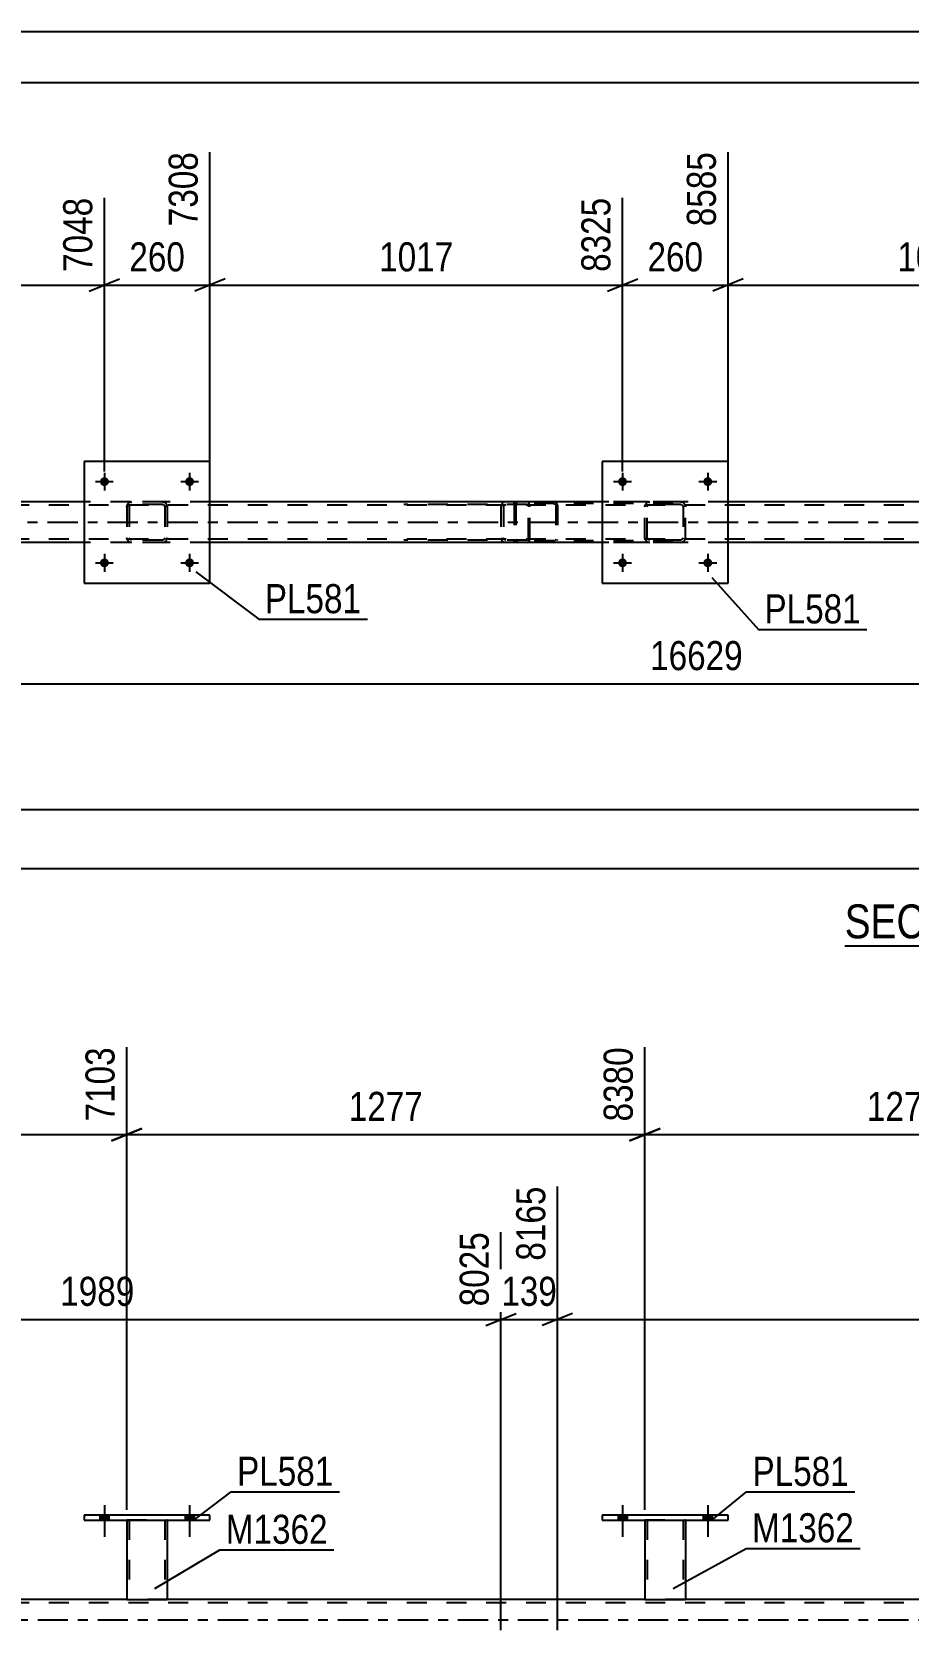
# Model space of a CAD drawing. Header units: millimetres. Extents: x 0 to 841, y 0 to 594.
# Drawn here: x 329.5 to 415.9, y 436.5 to 594 of the extents above; entities that cross this region are included whole.
import ezdxf

# ---------------------------------------------------------------- set-up
doc = ezdxf.new("R2010")
doc.units = ezdxf.units.MM
doc.linetypes.add('DXK_LINE_DOT2', pattern=[3.9198, 1.9599, -1.9599])
doc.linetypes.add('DXK_LINE_DOT3', pattern=[5.9187, 2.979, -0.9799, 0.9799, -0.9799])
doc.styles.add('Arial Narrow', font='ARIALN.TTF', dxfattribs={"height": 0.2})

# ---------------------------------------------------------------- blocks, each defined once
blk = doc.blocks.new('Unknown-318887585-1133 - 12244')
at = {"color": 5, "linetype": 'Continuous'}
for p, q in [((841, 594), (0, 594)), ((836, 589), (5, 589))]:
    blk.add_line(p, q, dxfattribs=at)
blk = doc.blocks.new('Unknown-318887585-11 - 5449')
at = {"color": 6, "linetype": 'Continuous'}
blk.add_line((409.66, 503.94), (437.3, 503.94), dxfattribs=at)
at = {"color": 0, "linetype": 'Continuous'}
for points in [[(427.77, 504.69), (427.77, 508.19), (409.66, 508.19), (409.66, 504.69)], [(431.37, 504.69), (431.37, 508.19), (428.82, 508.19), (428.82, 504.69)], [(433.7, 504.69), (433.7, 508.19), (432.42, 508.19), (432.42, 504.69)], [(437.3, 504.69), (437.3, 508.19), (434.75, 508.19), (434.75, 504.69)]]:
    blk.add_wipeout(points, dxfattribs=at)
at = {"color": 7, "linetype": 'Continuous', "style": 'Arial Narrow'}
for s, p in [('SECTION ', (409.66, 504.69)), ('A', (428.82, 504.69)), ('A', (434.75, 504.69)), ('-', (432.42, 504.69))]:
    blk.add_text(s, height=3.34, dxfattribs=at).set_placement(p)
blk = doc.blocks.new('Part-318887585-5553 - 5449')
at = {"color": 7, "linetype": 'DXK_LINE_DOT2'}
for p, q in [((338.88, 547.21), (338.92, 547.4)), ((338.92, 547.4), (338.88, 547.21)), ((338.88, 547.21), (338.88, 544.17)), ((339.12, 547.21), (339.14, 547.3)), ((339.12, 547.21), (339.12, 544.17)), ((339.14, 547.3), (339.19, 547.38)), ((339.18, 547.66), (339.36, 547.69)), ((339.36, 547.69), (339.18, 547.66)), ((339.19, 547.38), (339.27, 547.43)), ((339.27, 547.43), (339.36, 547.45)), ((342.4, 547.69), (339.36, 547.69)), ((342.4, 547.45), (339.36, 547.45)), ((342.4, 547.69), (342.59, 547.66)), ((342.59, 547.66), (342.4, 547.69)), ((342.4, 547.45), (342.49, 547.43)), ((342.49, 547.43), (342.57, 547.38)), ((342.57, 547.38), (342.62, 547.3)), ((342.62, 547.3), (342.64, 547.21)), ((342.64, 547.21), (342.64, 544.17)), ((342.85, 547.4), (342.88, 547.21)), ((342.88, 547.21), (342.85, 547.4)), ((342.88, 547.21), (342.88, 544.17)), ((338.92, 543.99), (338.88, 544.17)), ((338.88, 544.17), (338.92, 543.99)), ((339.14, 544.08), (339.12, 544.17)), ((339.19, 544), (339.14, 544.08)), ((339.36, 543.69), (339.18, 543.73)), ((339.18, 543.73), (339.36, 543.69)), ((339.27, 543.95), (339.19, 544)), ((339.36, 543.93), (339.27, 543.95)), ((342.4, 543.93), (339.36, 543.93)), ((342.4, 543.69), (339.36, 543.69)), ((342.49, 543.95), (342.4, 543.93)), ((342.59, 543.73), (342.4, 543.69)), ((342.4, 543.69), (342.59, 543.73)), ((342.57, 544), (342.49, 543.95)), ((342.62, 544.08), (342.57, 544)), ((342.64, 544.17), (342.62, 544.08)), ((342.88, 544.17), (342.85, 543.99)), ((342.85, 543.99), (342.88, 544.17))]:
    blk.add_line(p, q, dxfattribs=at)
at = {"color": 7, "linetype": 'DXK_LINE_DOT3'}
blk.add_line((340.88, 545.69), (340.88, 545.69), dxfattribs=at)
at = {"color": 7, "linetype": 'DXK_LINE_DOT2'}
for centre, start, end in [((339.36, 547.21), 112.5, 157.5), ((339.36, 547.21), 112.5, 157.5), ((342.4, 547.21), 22.5, 67.5), ((342.4, 547.21), 22.5, 67.5), ((339.36, 544.17), 202.5, 247.5), ((339.36, 544.17), 202.5, 247.5), ((342.4, 544.17), 292.5, 337.5), ((342.4, 544.17), 292.5, 337.5)]:
    blk.add_arc(centre, 0.48, start, end, dxfattribs=at)
blk = doc.blocks.new('Part-318887585-5558 - 5449')
at = {"color": 2, "linetype": 'Continuous'}
for p, q in [((398.16, 551.69), (385.76, 551.69)), ((385.76, 551.69), (385.76, 539.69)), ((398.16, 539.69), (398.16, 551.69)), ((385.76, 539.69), (398.16, 539.69))]:
    blk.add_line(p, q, dxfattribs=at)
blk = doc.blocks.new('Part-318887585-5559 - 5449')
at = {"color": 7, "linetype": 'DXK_LINE_DOT2'}
for p, q in [((389.96, 547.21), (390, 547.4)), ((390, 547.4), (389.96, 547.21)), ((389.96, 544.17), (389.96, 547.21)), ((390.2, 547.21), (390.22, 547.3)), ((390.2, 544.17), (390.2, 547.21)), ((390.22, 547.3), (390.27, 547.38)), ((390.26, 547.66), (390.44, 547.69)), ((390.44, 547.69), (390.26, 547.66)), ((390.27, 547.38), (390.35, 547.43)), ((390.35, 547.43), (390.44, 547.45)), ((393.48, 547.69), (390.44, 547.69)), ((393.48, 547.45), (390.44, 547.45)), ((393.48, 547.69), (393.67, 547.66)), ((393.67, 547.66), (393.48, 547.69)), ((393.48, 547.45), (393.58, 547.43)), ((393.58, 547.43), (393.65, 547.38)), ((393.65, 547.38), (393.71, 547.3)), ((393.71, 547.3), (393.72, 547.21)), ((393.72, 547.21), (393.72, 544.17)), ((393.93, 547.4), (393.96, 547.21)), ((393.96, 547.21), (393.93, 547.4)), ((393.96, 544.17), (393.96, 547.21)), ((390, 543.99), (389.96, 544.17)), ((389.96, 544.17), (390, 543.99)), ((390.22, 544.08), (390.2, 544.17)), ((390.27, 544), (390.22, 544.08)), ((390.44, 543.69), (390.26, 543.73)), ((390.26, 543.73), (390.44, 543.69)), ((390.35, 543.95), (390.27, 544)), ((390.44, 543.93), (390.35, 543.95)), ((393.48, 543.93), (390.44, 543.93)), ((393.48, 543.69), (390.44, 543.69)), ((393.58, 543.95), (393.48, 543.93)), ((393.67, 543.73), (393.48, 543.69)), ((393.48, 543.69), (393.67, 543.73)), ((393.65, 544), (393.58, 543.95)), ((393.71, 544.08), (393.65, 544)), ((393.72, 544.17), (393.71, 544.08)), ((393.96, 544.17), (393.93, 543.99)), ((393.93, 543.99), (393.96, 544.17))]:
    blk.add_line(p, q, dxfattribs=at)
at = {"color": 7, "linetype": 'DXK_LINE_DOT3'}
blk.add_line((391.96, 545.69), (391.96, 545.69), dxfattribs=at)
at = {"color": 7, "linetype": 'DXK_LINE_DOT2'}
for centre, start, end in [((390.44, 547.21), 112.5, 157.5), ((390.44, 547.21), 112.5, 157.5), ((393.48, 547.21), 22.5, 67.5), ((393.48, 547.21), 22.5, 67.5), ((390.44, 544.17), 202.5, 247.5), ((390.44, 544.17), 202.5, 247.5), ((393.48, 544.17), 292.5, 337.5), ((393.48, 544.17), 292.5, 337.5)]:
    blk.add_arc(centre, 0.48, start, end, dxfattribs=at)
blk = doc.blocks.new('Bolt-318887585-5500 - 5449')
at = {"linetype": 'Continuous'}
for points in [[(337.12, 549.69, -1), (336.24, 549.69, -1)], [(345.52, 549.69, -1), (344.64, 549.69, -1)]]:
    blk.add_hatch(color=1, dxfattribs=at).paths.add_polyline_path(points)
at = {"color": 1, "linetype": 'Continuous'}
for p, q in [((335.8, 549.69), (337.56, 549.69)), ((336.68, 550.57), (336.68, 548.81)), ((344.2, 549.69), (345.96, 549.69)), ((345.08, 550.57), (345.08, 548.81))]:
    blk.add_line(p, q, dxfattribs=at)
blk = doc.blocks.new('Bolt-318887585-5501 - 5449')
at = {"linetype": 'Continuous'}
for points in [[(337.12, 541.69, -1), (336.24, 541.69, -1)], [(345.52, 541.69, -1), (344.64, 541.69, -1)]]:
    blk.add_hatch(color=1, dxfattribs=at).paths.add_polyline_path(points)
at = {"color": 1, "linetype": 'Continuous'}
for p, q in [((335.8, 541.69), (337.56, 541.69)), ((336.68, 542.57), (336.68, 540.81)), ((344.2, 541.69), (345.96, 541.69)), ((345.08, 542.57), (345.08, 540.81))]:
    blk.add_line(p, q, dxfattribs=at)
blk = doc.blocks.new('Bolt-318887585-5502 - 5449')
at = {"linetype": 'Continuous'}
for points in [[(388.2, 549.69, -1), (387.32, 549.69, -1)], [(396.6, 549.69, -1), (395.72, 549.69, -1)]]:
    blk.add_hatch(color=1, dxfattribs=at).paths.add_polyline_path(points)
at = {"color": 1, "linetype": 'Continuous'}
for p, q in [((386.88, 549.69), (388.64, 549.69)), ((387.76, 550.57), (387.76, 548.81)), ((395.28, 549.69), (397.04, 549.69)), ((396.16, 550.57), (396.16, 548.81))]:
    blk.add_line(p, q, dxfattribs=at)
blk = doc.blocks.new('Bolt-318887585-5503 - 5449')
at = {"linetype": 'Continuous'}
for points in [[(388.2, 541.69, -1), (387.32, 541.69, -1)], [(396.6, 541.69, -1), (395.72, 541.69, -1)]]:
    blk.add_hatch(color=1, dxfattribs=at).paths.add_polyline_path(points)
at = {"color": 1, "linetype": 'Continuous'}
for p, q in [((386.88, 541.69), (388.64, 541.69)), ((387.76, 542.57), (387.76, 540.81)), ((395.28, 541.69), (397.04, 541.69)), ((396.16, 542.57), (396.16, 540.81))]:
    blk.add_line(p, q, dxfattribs=at)
blk = doc.blocks.new('Part-318887585-5552 - 5449')
at = {"color": 2, "linetype": 'Continuous'}
for p, q in [((347.08, 551.69), (334.68, 551.69)), ((334.68, 551.69), (334.68, 539.69)), ((347.08, 539.69), (347.08, 551.69)), ((334.68, 539.69), (347.08, 539.69))]:
    blk.add_line(p, q, dxfattribs=at)
blk = doc.blocks.new('Part-318887585-5603 - 5449')
at = {"color": 7, "linetype": 'DXK_LINE_DOT2'}
for p, q in [((377.11, 547.49), (377.08, 547.37)), ((377.08, 547.37), (377.08, 544.01)), ((377.25, 547.37), (377.27, 547.43)), ((377.25, 547.37), (377.25, 544.01)), ((377.27, 547.43), (377.3, 547.49)), ((377.42, 547.69), (377.29, 547.67)), ((377.3, 547.49), (377.36, 547.52)), ((377.36, 547.52), (377.42, 547.53)), ((392.75, 547.69), (377.42, 547.69)), ((392.75, 547.53), (377.42, 547.53)), ((381.13, 547.67), (381, 547.69)), ((381, 547.53), (381.06, 547.52)), ((381.06, 547.52), (381.09, 547.5)), ((381.09, 547.5), (381.12, 547.49)), ((381.12, 547.49), (381.16, 547.43)), ((381.16, 547.43), (381.17, 547.37)), ((381.17, 547.37), (381.17, 544.01)), ((381.34, 547.37), (381.31, 547.49)), ((381.34, 547.37), (381.34, 544.01)), ((377.08, 544.01), (377.11, 543.89)), ((377.27, 543.95), (377.25, 544.01)), ((377.3, 543.9), (377.27, 543.95)), ((377.29, 543.72), (377.42, 543.69)), ((377.36, 543.86), (377.3, 543.9)), ((377.42, 543.85), (377.36, 543.86)), ((392.75, 543.85), (377.42, 543.85)), ((392.75, 543.69), (377.42, 543.69)), ((381, 543.85), (381.06, 543.86)), ((381, 543.69), (381.13, 543.72)), ((381.06, 543.86), (381.09, 543.88)), ((381.09, 543.88), (381.12, 543.9)), ((381.16, 543.95), (381.12, 543.9)), ((381.17, 544.01), (381.16, 543.95)), ((381.31, 543.89), (381.34, 544.01))]:
    blk.add_line(p, q, dxfattribs=at)
for centre, start, end in [((377.41, 547.36), 110.7583, 155.68), ((381.01, 547.36), 24.32, 69.2417), ((377.41, 544.03), 204.32, 249.2417)]:
    blk.add_arc(centre, 0.331, start, end, dxfattribs=at)
blk = doc.blocks.new('Part-318887585-5604 - 5449')
at = {"color": 7, "linetype": 'DXK_LINE_DOT2'}
for p, q in [((378.36, 547.69), (366.2, 547.69)), ((378.36, 547.45), (366.2, 547.45)), ((375.79, 547.35), (375.77, 547.21)), ((375.77, 547.21), (375.77, 544.17)), ((375.8, 547.4), (375.79, 547.35)), ((376.02, 547.21), (376.04, 547.3)), ((376.02, 547.21), (376.02, 544.17)), ((376.04, 547.3), (376.09, 547.38)), ((376.27, 547.69), (376.08, 547.66)), ((376.09, 547.38), (376.17, 547.43)), ((376.17, 547.43), (376.27, 547.45)), ((377.08, 547.45), (377.08, 547.69)), ((378.46, 547.66), (378.36, 547.69)), ((378.36, 547.45), (378.41, 547.43)), ((378.41, 547.43), (378.46, 547.38)), ((378.55, 547.55), (378.46, 547.66)), ((378.46, 547.38), (378.48, 547.3)), ((378.48, 547.3), (378.49, 547.21)), ((378.49, 544.17), (378.49, 547.21)), ((378.61, 547.4), (378.55, 547.55)), ((378.63, 547.21), (378.61, 547.4)), ((378.63, 544.17), (378.63, 547.21)), ((378.36, 543.93), (366.2, 543.93)), ((378.36, 543.69), (366.2, 543.69)), ((375.77, 544.17), (375.78, 544.09)), ((375.78, 544.09), (375.8, 543.99)), ((376.03, 544.11), (376.02, 544.17)), ((376.04, 544.08), (376.03, 544.11)), ((376.09, 544), (376.04, 544.08)), ((376.08, 543.73), (376.27, 543.69)), ((376.17, 543.95), (376.09, 544)), ((376.27, 543.93), (376.17, 543.95)), ((377.08, 543.69), (377.08, 543.93)), ((378.41, 543.95), (378.36, 543.93)), ((378.36, 543.69), (378.46, 543.73)), ((378.46, 544), (378.41, 543.95)), ((378.46, 544), (378.47, 544.04)), ((378.46, 543.73), (378.55, 543.83)), ((378.47, 544.04), (378.48, 544.08)), ((378.48, 544.08), (378.49, 544.17)), ((378.55, 543.83), (378.61, 543.99)), ((378.61, 543.99), (378.63, 544.17))]:
    blk.add_line(p, q, dxfattribs=at)
for centre, start, end in [((376.25, 547.2), 111.1941, 156.1506), ((376.25, 544.19), 203.8494, 248.8059)]:
    blk.add_arc(centre, 0.492, start, end, dxfattribs=at)
blk = doc.blocks.new('Part-318887585-5688 - 5449')
at = {"color": 7, "linetype": 'DXK_LINE_DOT2'}
for p, q in [((776.11, 547.37), (112.08, 547.37)), ((347.08, 547.69), (334.68, 547.69)), ((398.16, 547.69), (385.76, 547.69)), ((776.11, 544.01), (112.08, 544.01)), ((347.08, 543.69), (334.68, 543.69)), ((398.16, 543.69), (385.76, 543.69))]:
    blk.add_line(p, q, dxfattribs=at)
at = {"color": 2, "linetype": 'Continuous'}
for p, q in [((334.68, 547.69), (296, 547.69)), ((385.76, 547.69), (347.08, 547.69)), ((436.84, 547.69), (398.16, 547.69)), ((334.68, 543.69), (296, 543.69)), ((385.76, 543.69), (347.08, 543.69)), ((436.84, 543.69), (398.16, 543.69))]:
    blk.add_line(p, q, dxfattribs=at)
at = {"color": 7, "linetype": 'DXK_LINE_DOT3'}
blk.add_line((112.08, 545.69), (776.11, 545.69), dxfattribs=at)
blk = doc.blocks.new('Part-318887585-3728 - 3642')
at = {"color": 7, "linetype": 'DXK_LINE_DOT2'}
for p, q in [((389.96, 447.38), (393.96, 447.38)), ((389.96, 447.37), (389.96, 447.38)), ((389.96, 447.38), (389.96, 447.37)), ((390.2, 447.38), (390.2, 439.53)), ((393.72, 447.38), (393.72, 439.53)), ((393.96, 447.38), (393.96, 447.37)), ((393.96, 447.37), (393.96, 447.38)), ((393.67, 439.53), (393.71, 439.53)), ((393.67, 439.53), (393.71, 439.53)), ((393.71, 439.53), (393.72, 439.53)), ((393.71, 439.53), (393.72, 439.53))]:
    blk.add_line(p, q, dxfattribs=at)
at = {"color": 2, "linetype": 'Continuous'}
for p, q in [((389.96, 447.37), (389.96, 439.53)), ((393.96, 447.37), (393.96, 439.53)), ((389.96, 439.53), (393.96, 439.53))]:
    blk.add_line(p, q, dxfattribs=at)
blk = doc.blocks.new('Part-318887585-3733 - 3642')
at = {"color": 2, "linetype": 'Continuous'}
for p, q in [((385.76, 447.85), (385.76, 447.37)), ((398.16, 447.85), (385.76, 447.85)), ((385.76, 447.37), (398.16, 447.37)), ((398.16, 447.37), (398.16, 447.85))]:
    blk.add_line(p, q, dxfattribs=at)
blk = doc.blocks.new('Part-318887585-3738 - 3642')
at = {"color": 7, "linetype": 'DXK_LINE_DOT2'}
for p, q in [((338.88, 447.38), (342.88, 447.38)), ((338.88, 447.37), (338.88, 447.38)), ((338.88, 447.38), (338.88, 447.37)), ((339.12, 447.38), (339.12, 439.53)), ((342.64, 447.38), (342.64, 439.53)), ((342.88, 447.38), (342.88, 447.37)), ((342.88, 447.37), (342.88, 447.38)), ((342.59, 439.53), (342.62, 439.53)), ((342.59, 439.53), (342.62, 439.53)), ((342.62, 439.53), (342.64, 439.53)), ((342.62, 439.53), (342.64, 439.53))]:
    blk.add_line(p, q, dxfattribs=at)
at = {"color": 2, "linetype": 'Continuous'}
for p, q in [((338.88, 447.37), (338.88, 439.53)), ((342.88, 447.37), (342.88, 439.53)), ((338.88, 439.53), (342.88, 439.53))]:
    blk.add_line(p, q, dxfattribs=at)
blk = doc.blocks.new('Part-318887585-3743 - 3642')
at = {"color": 2, "linetype": 'Continuous'}
for p, q in [((334.68, 447.85), (334.68, 447.37)), ((347.08, 447.85), (334.68, 447.85)), ((334.68, 447.37), (347.08, 447.37)), ((347.08, 447.37), (347.08, 447.85))]:
    blk.add_line(p, q, dxfattribs=at)
blk = doc.blocks.new('Bolt-318887585-3799 - 3642')
at = {"linetype": 'Continuous'}
for points in [[(387.32, 447.37), (388.2, 447.37), (388.2, 447.85), (387.32, 447.85)], [(395.72, 447.37), (396.6, 447.37), (396.6, 447.85), (395.72, 447.85)]]:
    blk.add_hatch(color=1, dxfattribs=at).paths.add_polyline_path(points)
at = {"color": 1, "linetype": 'Continuous'}
for p, q in [((387.76, 448.85), (387.76, 445.73)), ((396.16, 448.85), (396.16, 445.73)), ((387.32, 447.85), (387.32, 447.37)), ((388.2, 447.85), (388.2, 447.37)), ((395.72, 447.85), (395.72, 447.37)), ((396.6, 447.85), (396.6, 447.37))]:
    blk.add_line(p, q, dxfattribs=at)
blk = doc.blocks.new('Bolt-318887585-3800 - 3642')
at = {"linetype": 'Continuous'}
for points in [[(336.24, 447.37), (337.12, 447.37), (337.12, 447.85), (336.24, 447.85)], [(344.64, 447.37), (345.52, 447.37), (345.52, 447.85), (344.64, 447.85)]]:
    blk.add_hatch(color=1, dxfattribs=at).paths.add_polyline_path(points)
at = {"color": 1, "linetype": 'Continuous'}
for p, q in [((336.68, 448.85), (336.68, 445.73)), ((345.08, 448.85), (345.08, 445.73)), ((336.24, 447.85), (336.24, 447.37)), ((337.12, 447.85), (337.12, 447.37)), ((344.64, 447.85), (344.64, 447.37)), ((345.52, 447.85), (345.52, 447.37))]:
    blk.add_line(p, q, dxfattribs=at)
blk = doc.blocks.new('Bolt-318887585-3801 - 3642')
at = {"linetype": 'Continuous'}
for points in [[(336.24, 447.37), (337.12, 447.37), (337.12, 447.85), (336.24, 447.85)], [(344.64, 447.37), (345.52, 447.37), (345.52, 447.85), (344.64, 447.85)]]:
    blk.add_hatch(color=1, dxfattribs=at).paths.add_polyline_path(points)
at = {"color": 1, "linetype": 'Continuous'}
for p, q in [((336.68, 448.85), (336.68, 445.73)), ((345.08, 448.85), (345.08, 445.73)), ((336.24, 447.85), (336.24, 447.37)), ((337.12, 447.85), (337.12, 447.37)), ((344.64, 447.85), (344.64, 447.37)), ((345.52, 447.85), (345.52, 447.37))]:
    blk.add_line(p, q, dxfattribs=at)
blk = doc.blocks.new('Bolt-318887585-3810 - 3642')
at = {"linetype": 'Continuous'}
for points in [[(387.32, 447.37), (388.2, 447.37), (388.2, 447.85), (387.32, 447.85)], [(395.72, 447.37), (396.6, 447.37), (396.6, 447.85), (395.72, 447.85)]]:
    blk.add_hatch(color=1, dxfattribs=at).paths.add_polyline_path(points)
at = {"color": 1, "linetype": 'Continuous'}
for p, q in [((387.76, 448.85), (387.76, 445.73)), ((396.16, 448.85), (396.16, 445.73)), ((387.32, 447.85), (387.32, 447.37)), ((388.2, 447.85), (388.2, 447.37)), ((395.72, 447.85), (395.72, 447.37)), ((396.6, 447.85), (396.6, 447.37))]:
    blk.add_line(p, q, dxfattribs=at)
blk = doc.blocks.new('Part-318887585-4073 - 3642')
at = {"color": 2, "linetype": 'Continuous'}
for p, q in [((338.88, 439.53), (291.8, 439.53)), ((389.96, 439.53), (342.88, 439.53)), ((441.04, 439.53), (393.96, 439.53))]:
    blk.add_line(p, q, dxfattribs=at)
at = {"color": 7, "linetype": 'DXK_LINE_DOT2'}
for p, q in [((342.88, 439.53), (338.88, 439.53)), ((393.96, 439.53), (389.96, 439.53)), ((776.11, 439.21), (69.68, 439.21))]:
    blk.add_line(p, q, dxfattribs=at)
at = {"color": 7, "linetype": 'DXK_LINE_DOT3'}
blk.add_line((69.68, 437.53), (776.11, 437.53), dxfattribs=at)
blk = doc.blocks.new('StraightDimension-318887585-6032 - 5449')
at = {"color": 7, "linetype": 'Continuous'}
for p, q in [((398.16, 548.69), (398.16, 582.17)), ((438.84, 550.69), (438.84, 577.67)), ((399.66, 569.66), (396.66, 568.46)), ((398.16, 569.06), (438.84, 569.06)), ((437.34, 568.46), (440.34, 569.66))]:
    blk.add_line(p, q, dxfattribs=at)
at = {"color": 0, "linetype": 'Continuous'}
blk.add_wipeout([(438.24, 578.27), (434.04, 578.27), (434.04, 569.76), (438.24, 569.76)], dxfattribs=at)
at = {"color": 0}
blk.add_wipeout([(422.76, 569.81), (422.76, 574.01), (414.25, 574.01), (414.25, 569.81)], dxfattribs=at)
at = {"color": 3, "linetype": 'Continuous', "style": 'Arial Narrow'}
blk.add_text('9602', height=2.863, rotation=90.0002, dxfattribs=at).set_placement((437.64, 570.36))
at = {"color": 3, "style": 'Arial Narrow'}
blk.add_text('1017', height=2.863, dxfattribs=at).set_placement((414.85, 570.41))
blk = doc.blocks.new('StraightDimension-318887585-6050 - 5449')
at = {"color": 7, "linetype": 'Continuous'}
for p, q in [((398.16, 548.69), (398.16, 582.17)), ((387.76, 550.69), (387.76, 577.67)), ((386.26, 568.46), (389.26, 569.66)), ((387.76, 569.06), (398.16, 569.06)), ((399.66, 569.66), (396.66, 568.46))]:
    blk.add_line(p, q, dxfattribs=at)
at = {"color": 0}
blk.add_wipeout([(396.31, 569.81), (396.31, 574.01), (389.62, 574.01), (389.62, 569.81)], dxfattribs=at)
at = {"color": 3, "style": 'Arial Narrow'}
blk.add_text('260', height=2.863, dxfattribs=at).set_placement((390.22, 570.41))
at = {"color": 0, "linetype": 'Continuous'}
blk.add_wipeout([(397.56, 582.77), (393.36, 582.77), (393.36, 574.26), (397.56, 574.26)], dxfattribs=at)
at = {"color": 3, "linetype": 'Continuous', "style": 'Arial Narrow'}
blk.add_text('8585', height=2.863, rotation=90.0002, dxfattribs=at).set_placement((396.96, 574.86))
blk = doc.blocks.new('StraightDimension-318887585-6068 - 5449')
at = {"color": 7, "linetype": 'Continuous'}
for p, q in [((347.08, 548.69), (347.08, 582.17)), ((387.76, 550.69), (387.76, 577.67)), ((348.58, 569.66), (345.58, 568.46)), ((347.08, 569.06), (387.76, 569.06)), ((386.26, 568.46), (389.26, 569.66))]:
    blk.add_line(p, q, dxfattribs=at)
at = {"color": 0, "linetype": 'Continuous'}
blk.add_wipeout([(387.16, 578.27), (382.96, 578.27), (382.96, 569.76), (387.16, 569.76)], dxfattribs=at)
at = {"color": 0}
blk.add_wipeout([(371.68, 569.81), (371.68, 574.01), (363.17, 574.01), (363.17, 569.81)], dxfattribs=at)
at = {"color": 3, "linetype": 'Continuous', "style": 'Arial Narrow'}
blk.add_text('8325', height=2.863, rotation=90.0002, dxfattribs=at).set_placement((386.56, 570.36))
at = {"color": 3, "style": 'Arial Narrow'}
blk.add_text('1017', height=2.863, dxfattribs=at).set_placement((363.77, 570.41))
blk = doc.blocks.new('StraightDimension-318887585-6086 - 5449')
at = {"color": 7, "linetype": 'Continuous'}
for p, q in [((347.08, 548.69), (347.08, 582.17)), ((336.68, 550.69), (336.68, 577.67)), ((335.18, 568.46), (338.18, 569.66)), ((336.68, 569.06), (347.08, 569.06)), ((348.58, 569.66), (345.58, 568.46))]:
    blk.add_line(p, q, dxfattribs=at)
at = {"color": 0}
blk.add_wipeout([(345.23, 569.81), (345.23, 574.01), (338.54, 574.01), (338.54, 569.81)], dxfattribs=at)
at = {"color": 3, "style": 'Arial Narrow'}
blk.add_text('260', height=2.863, dxfattribs=at).set_placement((339.14, 570.41))
at = {"color": 0, "linetype": 'Continuous'}
blk.add_wipeout([(346.48, 582.77), (342.28, 582.77), (342.28, 574.26), (346.48, 574.26)], dxfattribs=at)
at = {"color": 3, "linetype": 'Continuous', "style": 'Arial Narrow'}
blk.add_text('7308', height=2.863, rotation=90.0002, dxfattribs=at).set_placement((345.88, 574.86))
blk = doc.blocks.new('StraightDimension-318887585-6104 - 5449')
at = {"color": 7, "linetype": 'Continuous'}
for p, q in [((296, 548.69), (296, 582.17)), ((336.68, 550.69), (336.68, 577.67)), ((297.5, 569.66), (294.5, 568.46)), ((296, 569.06), (336.68, 569.06)), ((335.18, 568.46), (338.18, 569.66))]:
    blk.add_line(p, q, dxfattribs=at)
at = {"color": 0, "linetype": 'Continuous'}
blk.add_wipeout([(336.08, 578.27), (331.88, 578.27), (331.88, 569.76), (336.08, 569.76)], dxfattribs=at)
at = {"color": 0}
blk.add_wipeout([(320.6, 569.81), (320.6, 574.01), (312.09, 574.01), (312.09, 569.81)], dxfattribs=at)
at = {"color": 3, "linetype": 'Continuous', "style": 'Arial Narrow'}
blk.add_text('7048', height=2.863, rotation=90.0002, dxfattribs=at).set_placement((335.48, 570.36))
at = {"color": 3, "style": 'Arial Narrow'}
blk.add_text('1017', height=2.863, dxfattribs=at).set_placement((312.69, 570.41))
blk = doc.blocks.new('StraightDimension-318887585-6317 - 5449')
at = {"color": 7, "linetype": 'Continuous'}
blk.add_line((70.16, 517.39), (776.11, 517.39), dxfattribs=at)
blk = doc.blocks.new('StraightDimension-318887585-6338 - 5449')
at = {"color": 7, "linetype": 'Continuous'}
blk.add_line((69.52, 511.57), (776.75, 511.57), dxfattribs=at)
blk = doc.blocks.new('StraightDimension-318887585-6380 - 5449')
at = {"color": 7, "linetype": 'Continuous'}
blk.add_line((70.16, 529.77), (719.93, 529.77), dxfattribs=at)
at = {"color": 0}
blk.add_wipeout([(400.22, 530.52), (400.22, 534.72), (389.88, 534.72), (389.88, 530.52)], dxfattribs=at)
at = {"color": 3, "style": 'Arial Narrow'}
blk.add_text('16629', height=2.863, dxfattribs=at).set_placement((390.48, 531.12))
blk = doc.blocks.new('StraightDimension-318887585-4584 - 3642')
at = {"color": 7, "linetype": 'Continuous'}
for p, q in [((296.21, 436.53), (296.21, 480.24)), ((375.77, 436.53), (375.77, 475.74)), ((297.71, 467.73), (294.71, 466.53)), ((374.27, 466.53), (377.27, 467.73)), ((296.21, 467.13), (375.77, 467.13))]:
    blk.add_line(p, q, dxfattribs=at)
at = {"color": 0, "linetype": 'Continuous'}
blk.add_wipeout([(375.17, 476.34), (370.97, 476.34), (370.97, 467.83), (375.17, 467.83)], dxfattribs=at)
at = {"color": 0}
blk.add_wipeout([(340.24, 467.88), (340.24, 472.08), (331.73, 472.08), (331.73, 467.88)], dxfattribs=at)
at = {"color": 3, "linetype": 'Continuous', "style": 'Arial Narrow'}
blk.add_text('8025', height=2.863, rotation=90.0002, dxfattribs=at).set_placement((374.57, 468.43))
at = {"color": 3, "style": 'Arial Narrow'}
blk.add_text('1989', height=2.863, dxfattribs=at).set_placement((332.33, 468.48))
blk = doc.blocks.new('StraightDimension-318887585-4976 - 3642')
at = {"color": 7, "linetype": 'Continuous'}
for p, q in [((338.88, 448.38), (338.88, 493.96)), ((389.96, 448.38), (389.96, 493.96)), ((340.38, 485.95), (337.38, 484.75)), ((338.88, 485.35), (389.96, 485.35)), ((388.46, 484.75), (391.46, 485.95))]:
    blk.add_line(p, q, dxfattribs=at)
at = {"color": 0, "linetype": 'Continuous'}
blk.add_wipeout([(389.36, 494.56), (385.16, 494.56), (385.16, 486.05), (389.36, 486.05)], dxfattribs=at)
at = {"color": 0}
blk.add_wipeout([(368.68, 486.1), (368.68, 490.3), (360.17, 490.3), (360.17, 486.1)], dxfattribs=at)
at = {"color": 3, "linetype": 'Continuous', "style": 'Arial Narrow'}
blk.add_text('8380', height=2.863, rotation=90.0002, dxfattribs=at).set_placement((388.76, 486.65))
at = {"color": 3, "style": 'Arial Narrow'}
blk.add_text('1277', height=2.863, dxfattribs=at).set_placement((360.77, 486.7))
blk = doc.blocks.new('StraightDimension-318887585-4986 - 3642')
at = {"color": 7, "linetype": 'Continuous'}
for p, q in [((287.8, 448.38), (287.8, 493.96)), ((338.88, 448.38), (338.88, 493.96)), ((289.3, 485.95), (286.3, 484.75)), ((287.8, 485.35), (338.88, 485.35)), ((337.38, 484.75), (340.38, 485.95))]:
    blk.add_line(p, q, dxfattribs=at)
at = {"color": 0, "linetype": 'Continuous'}
blk.add_wipeout([(338.28, 494.56), (334.08, 494.56), (334.08, 486.05), (338.28, 486.05)], dxfattribs=at)
at = {"color": 0}
blk.add_wipeout([(317.6, 486.1), (317.6, 490.3), (309.09, 490.3), (309.09, 486.1)], dxfattribs=at)
at = {"color": 3, "linetype": 'Continuous', "style": 'Arial Narrow'}
blk.add_text('7103', height=2.863, rotation=90.0002, dxfattribs=at).set_placement((337.68, 486.65))
at = {"color": 3, "style": 'Arial Narrow'}
blk.add_text('1277', height=2.863, dxfattribs=at).set_placement((309.69, 486.7))
blk = doc.blocks.new('StraightDimension-318887585-4603 - 3642')
at = {"color": 7, "linetype": 'Continuous'}
for p, q in [((381.34, 436.53), (381.34, 480.24)), ((375.77, 436.53), (375.77, 475.74)), ((374.27, 466.53), (377.27, 467.73)), ((382.84, 467.73), (379.84, 466.53)), ((375.77, 467.13), (381.34, 467.13))]:
    blk.add_line(p, q, dxfattribs=at)
at = {"color": 0}
blk.add_wipeout([(381.89, 467.88), (381.89, 472.08), (375.21, 472.08), (375.21, 467.88)], dxfattribs=at)
at = {"color": 3, "style": 'Arial Narrow'}
blk.add_text('139', height=2.863, dxfattribs=at).set_placement((375.81, 468.48))
at = {"color": 0, "linetype": 'Continuous'}
blk.add_wipeout([(380.74, 480.84), (376.54, 480.84), (376.54, 472.33), (380.74, 472.33)], dxfattribs=at)
at = {"color": 3, "linetype": 'Continuous', "style": 'Arial Narrow'}
blk.add_text('8165', height=2.863, rotation=90.0002, dxfattribs=at).set_placement((380.14, 472.93))
blk = doc.blocks.new('StraightDimension-318887585-4622 - 3642')
at = {"color": 7, "linetype": 'Continuous'}
for p, q in [((381.34, 436.53), (381.34, 480.24)), ((460.9, 436.53), (460.9, 477.57)), ((382.84, 467.73), (379.84, 466.53)), ((459.4, 466.53), (462.4, 467.73)), ((381.34, 467.13), (460.9, 467.13))]:
    blk.add_line(p, q, dxfattribs=at)
at = {"color": 0, "linetype": 'Continuous'}
blk.add_wipeout([(460.3, 478.17), (456.1, 478.17), (456.1, 467.83), (460.3, 467.83)], dxfattribs=at)
at = {"color": 0}
blk.add_wipeout([(425.38, 467.88), (425.38, 472.08), (416.86, 472.08), (416.86, 467.88)], dxfattribs=at)
at = {"color": 3, "linetype": 'Continuous', "style": 'Arial Narrow'}
blk.add_text('10154', height=2.863, rotation=90.0002, dxfattribs=at).set_placement((459.7, 468.43))
at = {"color": 3, "style": 'Arial Narrow'}
blk.add_text('1989', height=2.863, dxfattribs=at).set_placement((417.46, 468.48))
blk = doc.blocks.new('StraightDimension-318887585-4966 - 3642')
at = {"color": 7, "linetype": 'Continuous'}
for p, q in [((389.96, 448.38), (389.96, 493.96)), ((441.04, 448.38), (441.04, 493.96)), ((391.46, 485.95), (388.46, 484.75)), ((389.96, 485.35), (441.04, 485.35)), ((439.54, 484.75), (442.54, 485.95))]:
    blk.add_line(p, q, dxfattribs=at)
at = {"color": 0, "linetype": 'Continuous'}
blk.add_wipeout([(440.44, 494.56), (436.24, 494.56), (436.24, 486.05), (440.44, 486.05)], dxfattribs=at)
at = {"color": 0}
blk.add_wipeout([(419.76, 486.1), (419.76, 490.3), (411.25, 490.3), (411.25, 486.1)], dxfattribs=at)
at = {"color": 3, "linetype": 'Continuous', "style": 'Arial Narrow'}
blk.add_text('9657', height=2.863, rotation=90.0002, dxfattribs=at).set_placement((439.84, 486.65))
at = {"color": 3, "style": 'Arial Narrow'}
blk.add_text('1277', height=2.863, dxfattribs=at).set_placement((411.85, 486.7))
blk = doc.blocks.new('Mark-318887585-5554 - 5449')
at = {"color": 0}
blk.add_wipeout([(411.25, 535.72), (411.25, 538.72), (401.75, 538.72), (401.75, 535.72)], dxfattribs=at)
blk.add_wipeout([(411.25, 535.72), (411.25, 538.72), (401.75, 538.72), (401.75, 535.72)], dxfattribs=at)
at = {"color": 30, "linetype": 'Continuous'}
for p, q in [((396.55, 540.24), (401.15, 535.12)), ((401.15, 535.12), (411.85, 535.12))]:
    blk.add_line(p, q, dxfattribs=at)
at = {"color": 3, "style": 'Arial Narrow'}
blk.add_text('PL581', height=2.863, dxfattribs=at).set_placement((401.75, 535.72))
blk = doc.blocks.new('Mark-318887585-5548 - 5449')
at = {"color": 0}
blk.add_wipeout([(362, 536.73), (362, 539.73), (352.49, 539.73), (352.49, 536.73)], dxfattribs=at)
blk.add_wipeout([(362, 536.73), (362, 539.73), (352.49, 539.73), (352.49, 536.73)], dxfattribs=at)
at = {"color": 30, "linetype": 'Continuous'}
for p, q in [((345.68, 540.81), (351.89, 536.13)), ((351.89, 536.13), (362.6, 536.13))]:
    blk.add_line(p, q, dxfattribs=at)
at = {"color": 3, "style": 'Arial Narrow'}
blk.add_text('PL581', height=2.863, dxfattribs=at).set_placement((352.49, 536.73))
blk = doc.blocks.new('Mark-318887585-3729 - 3642')
at = {"color": 0}
blk.add_wipeout([(410.07, 450.74), (410.07, 453.74), (400.57, 453.74), (400.57, 450.74)], dxfattribs=at)
blk.add_wipeout([(410.07, 450.74), (410.07, 453.74), (400.57, 453.74), (400.57, 450.74)], dxfattribs=at)
at = {"color": 30, "linetype": 'Continuous'}
for p, q in [((396.57, 447.37), (399.97, 450.14)), ((399.97, 450.14), (410.67, 450.14))]:
    blk.add_line(p, q, dxfattribs=at)
at = {"color": 3, "style": 'Arial Narrow'}
blk.add_text('PL581', height=2.863, dxfattribs=at).set_placement((400.57, 450.74))
blk = doc.blocks.new('Mark-318887585-3724 - 3642')
at = {"color": 0}
blk.add_wipeout([(410.58, 445.18), (410.58, 448.18), (400.53, 448.18), (400.53, 445.18)], dxfattribs=at)
blk.add_wipeout([(410.58, 445.18), (410.58, 448.18), (400.53, 448.18), (400.53, 445.18)], dxfattribs=at)
at = {"color": 30, "linetype": 'Continuous'}
for p, q in [((392.74, 440.64), (399.93, 444.58)), ((399.93, 444.58), (411.18, 444.58))]:
    blk.add_line(p, q, dxfattribs=at)
at = {"color": 3, "style": 'Arial Narrow'}
blk.add_text('M1362', height=2.863, dxfattribs=at).set_placement((400.53, 445.18))
blk = doc.blocks.new('Mark-318887585-3734 - 3642')
at = {"color": 0}
blk.add_wipeout([(358.7, 445.03), (358.7, 448.03), (348.65, 448.03), (348.65, 445.03)], dxfattribs=at)
blk.add_wipeout([(358.7, 445.03), (358.7, 448.03), (348.65, 448.03), (348.65, 445.03)], dxfattribs=at)
at = {"color": 30, "linetype": 'Continuous'}
for p, q in [((341.66, 440.64), (348.05, 444.43)), ((348.05, 444.43), (359.3, 444.43))]:
    blk.add_line(p, q, dxfattribs=at)
at = {"color": 3, "style": 'Arial Narrow'}
blk.add_text('M1362', height=2.863, dxfattribs=at).set_placement((348.65, 445.03))
blk = doc.blocks.new('Mark-318887585-3739 - 3642')
at = {"color": 0}
blk.add_wipeout([(359.27, 450.75), (359.27, 453.75), (349.76, 453.75), (349.76, 450.75)], dxfattribs=at)
blk.add_wipeout([(359.27, 450.75), (359.27, 453.75), (349.76, 453.75), (349.76, 450.75)], dxfattribs=at)
at = {"color": 30, "linetype": 'Continuous'}
for p, q in [((345.49, 447.37), (349.16, 450.15)), ((349.16, 450.15), (359.87, 450.15))]:
    blk.add_line(p, q, dxfattribs=at)
at = {"color": 3, "style": 'Arial Narrow'}
blk.add_text('PL581', height=2.863, dxfattribs=at).set_placement((349.76, 450.75))

msp = doc.modelspace()

# ---------------------------------------------------------------- block references
for name in ['Unknown-318887585-1133 - 12244', 'Part-318887585-5552 - 5449', 'Part-318887585-5558 - 5449', 'Part-318887585-5688 - 5449', 'Bolt-318887585-5500 - 5449', 'Bolt-318887585-5502 - 5449', 'Part-318887585-5553 - 5449', 'Part-318887585-5604 - 5449', 'Part-318887585-5603 - 5449', 'Part-318887585-5559 - 5449', 'Bolt-318887585-5501 - 5449', 'Bolt-318887585-5503 - 5449', 'Bolt-318887585-3800 - 3642', 'Bolt-318887585-3801 - 3642', 'Bolt-318887585-3799 - 3642', 'Bolt-318887585-3810 - 3642', 'Part-318887585-3743 - 3642', 'Part-318887585-3738 - 3642', 'Part-318887585-3733 - 3642', 'Part-318887585-3728 - 3642', 'Part-318887585-4073 - 3642']:
    msp.add_blockref(name, (0, 0))

# ---------------------------------------------------------------- next in the draw order: block references
for name in ['StraightDimension-318887585-6032 - 5449', 'StraightDimension-318887585-6317 - 5449', 'Unknown-318887585-11 - 5449', 'StraightDimension-318887585-4584 - 3642']:
    msp.add_blockref(name, (0, 0))

# ---------------------------------------------------------------- next in the draw order: block references
for name in ['StraightDimension-318887585-6050 - 5449', 'StraightDimension-318887585-6338 - 5449', 'StraightDimension-318887585-4976 - 3642']:
    msp.add_blockref(name, (0, 0))

# ---------------------------------------------------------------- next in the draw order: block references
for name in ['StraightDimension-318887585-6068 - 5449', 'StraightDimension-318887585-6380 - 5449', 'StraightDimension-318887585-4986 - 3642', 'StraightDimension-318887585-4603 - 3642', 'Mark-318887585-3734 - 3642']:
    msp.add_blockref(name, (0, 0))

# ---------------------------------------------------------------- next in the draw order: block references
for name in ['StraightDimension-318887585-6086 - 5449', 'Mark-318887585-5548 - 5449', 'Mark-318887585-5554 - 5449', 'StraightDimension-318887585-4622 - 3642', 'Mark-318887585-3739 - 3642']:
    msp.add_blockref(name, (0, 0))

# ---------------------------------------------------------------- next in the draw order: block references
for name in ['StraightDimension-318887585-6104 - 5449', 'StraightDimension-318887585-4966 - 3642']:
    msp.add_blockref(name, (0, 0))

# ---------------------------------------------------------------- next in the draw order: block references
msp.add_blockref('Mark-318887585-3729 - 3642', (0, 0))

# ---------------------------------------------------------------- next in the draw order: block references
msp.add_blockref('Mark-318887585-3724 - 3642', (0, 0))

doc.saveas('drawing.dxf')
